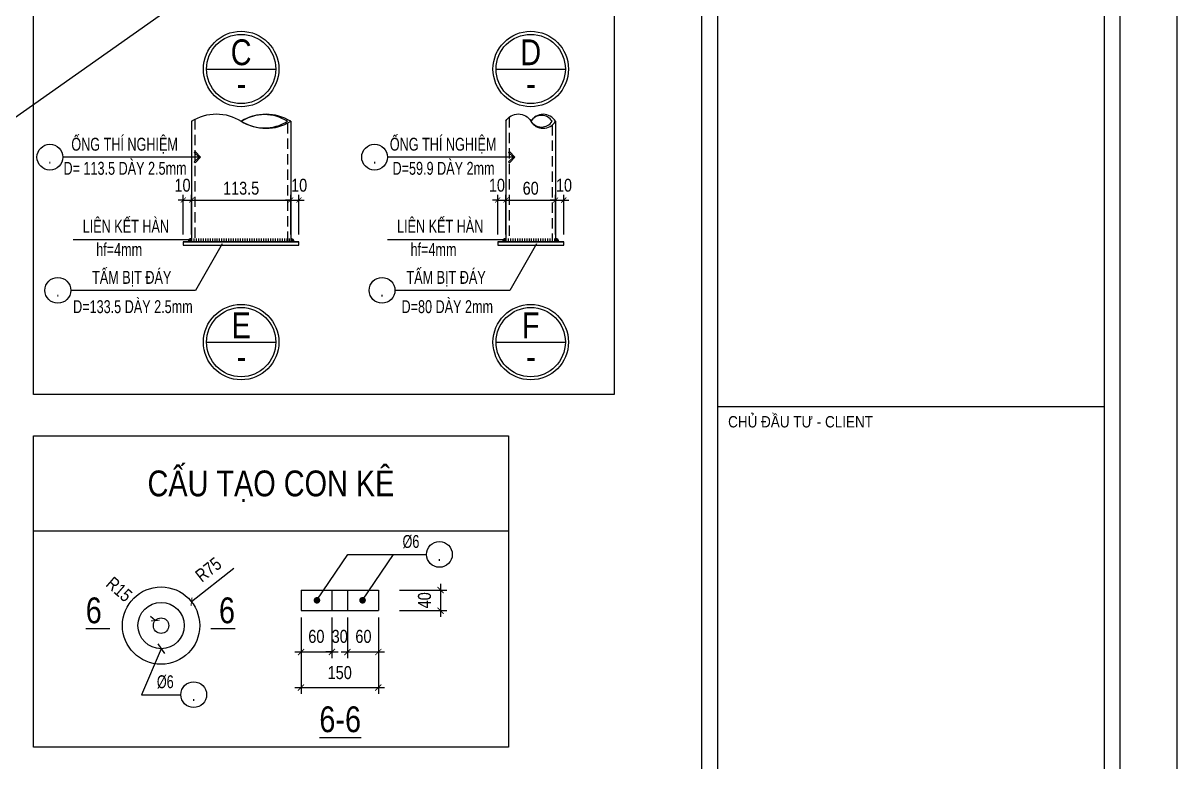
# Model space of a CAD drawing. Extents: x 171424 to 249266, y 74893 to 149166.
# Drawn here: x 186886 to 192473, y 138648 to 142226 of the extents above; entities that cross this region are included whole.
import ezdxf
from ezdxf.enums import TextEntityAlignment as Align

# ---------------------------------------------------------------- set-up
doc = ezdxf.new("R2010")
doc.units = 0
doc.header["$LTSCALE"] = 500
doc.header["$MEASUREMENT"] = 0
doc.header["$PDMODE"] = 3
doc.linetypes.add('HIDDEN', pattern=[0.375, 0.25, -0.125])
doc.layers.get('0').update_dxf_attribs({"linetype": 'CONTINUOUS'})
doc.layers.get('DEFPOINTS').update_dxf_attribs({"linetype": 'CONTINUOUS'})
for name, color, linetype in [('02.CDC.DIM', 1, 'CONTINUOUS'), ('03.CDC.BORDER', 3, 'CONTINUOUS'), ('04.CDC.HIDDEN', 8, 'HIDDEN'), ('05.CDC.STEEL', 4, 'CONTINUOUS'), ('06.CDC.TEXT', 2, 'CONTINUOUS'), ('10.CDC.HATCH', 9, 'CONTINUOUS'), ('11.CDC.NOTE', 8, 'CONTINUOUS'), ('CDC-KHUNGTEN', 7, 'CONTINUOUS'), ('CDC.10.HATCH', 9, 'CONTINUOUS')]:
    doc.layers.add(name, color=color, linetype=linetype)
doc.layers.add('KCS_Plotter', color=11, linetype='CONTINUOUS', plot=False)
doc.styles.add('ARIAL', font='arial.ttf', dxfattribs={"width": 0.8})
doc.styles.add('KT CDC', font='arial.ttf', dxfattribs={"width": 0.85, "height": 200})
doc.dimstyles.new('DIM25', dxfattribs={"dimscale": 25, "dimtxt": 2.5, "dimasz": 1, "dimexe": 1, "dimexo": 0, "dimgap": 1, "dimtad": 1, "dimdec": 0, "dimdsep": 46, "dimtxsty": 'ARIAL', "dimblk": 'ARCHTICK', "dimcen": 1, "dimdle": 1, "dimclrd": 1, "dimclre": 1, "dimclrt": 2, "dimadec": 0, "dimazin": 0, "dimtfac": 1, "dimtdec": 0, "dimtix": 1, "dimtmove": 2, "dimatfit": 3, "dimldrblk": 'ARCHTICK', "dimfxl": 1, "dimtolj": 1, "dimtzin": 0, "dimarcsym": 0})
doc.dimstyles.new('DIM25-10', dxfattribs={"dimtxt": 63, "dimasz": 30, "dimexe": 30, "dimexo": 0, "dimgap": 40, "dimtad": 1, "dimdec": 0, "dimlfac": 0.4, "dimzin": 0, "dimdsep": 46, "dimtxsty": 'ARIAL', "dimblk": 'ARCHTICK', "dimblk1": 'ARCHTICK', "dimblk2": 'D', "dimcen": 0, "dimdle": 30, "dimclrd": 1, "dimclre": 1, "dimclrt": 2, "dimadec": 0, "dimazin": 0, "dimtfac": 1, "dimtdec": 0, "dimtix": 1, "dimtofl": 0, "dimtmove": 2, "dimatfit": 3, "dimldrblk": 'ARCHTICK', "dimfxl": 1, "dimtolj": 1, "dimtzin": 0, "dimarcsym": 0})

# ---------------------------------------------------------------- blocks, each defined once
blk = doc.blocks.new('_ArchTick')
at = {"color": 0, "linetype": 'ByBlock', "const_width": 0.15}
blk.add_lwpolyline([(-0.5, -0.5), (0.5, 0.5)], dxfattribs=at)
blk = doc.blocks.new('*D501')
at = {"layer": '02.CDC.DIM', "color": 1, "lineweight": -2, "transparency": 16777216}
blk.add_line((187906.9, 139584.4), (187701.6, 139423.6), dxfattribs=at)
at = {"layer": 'DEFPOINTS', "color": 0, "transparency": 16777216}
for p in [(187701.6, 139423.6), (187554.3, 139308.1)]:
    blk.add_point(p, dxfattribs=at)
at = {"layer": '02.CDC.DIM', "color": 1, "lineweight": -2, "transparency": 16777216, "xscale": 30, "yscale": 30, "zscale": 30, "rotation": 218.0837474083328}
blk.add_blockref('_ArchTick', (187701.6, 139423.6), dxfattribs=at)
at = {"layer": '02.CDC.DIM', "color": 2, "transparency": 16777216, "insert": (187783.4, 139579.2), "char_height": 63, "attachment_point": 5, "rotation": 38.0837, "style": 'ARIAL'}
blk.add_mtext('\\A1;R75', dxfattribs=at)
blk = doc.blocks.new('D')
at = {"layer": '02.CDC.DIM'}
for p, q in [((-50, -50), (50, 50)), ((-86.75, 0), (86.75, 0))]:
    blk.add_line(p, q, dxfattribs=at)
blk = doc.blocks.new('*D502')
at = {"layer": '02.CDC.DIM', "color": 1, "lineweight": -2, "transparency": 16777216}
for p, q in [((188232.1, 139347.7), (188232.1, 139150.4)), ((188381.8, 139347.7), (188381.8, 139150.4)), ((188202.1, 139180.4), (188411.8, 139180.4))]:
    blk.add_line(p, q, dxfattribs=at)
at = {"layer": 'DEFPOINTS', "color": 0, "transparency": 16777216}
for p in [(188232.1, 139347.7), (188381.8, 139347.7), (188381.8, 139180.4)]:
    blk.add_point(p, dxfattribs=at)
at = {"layer": '02.CDC.DIM', "color": 1, "lineweight": -2, "transparency": 16777216, "xscale": 30, "yscale": 30, "zscale": 30, "rotation": 180}
blk.add_blockref('_ArchTick', (188232.1, 139180.4), dxfattribs=at)
at = {"layer": '02.CDC.DIM', "color": 1, "lineweight": -2, "transparency": 16777216, "xscale": 30, "yscale": 30, "zscale": 30}
blk.add_blockref('_ArchTick', (188381.8, 139180.4), dxfattribs=at)
at = {"layer": '02.CDC.DIM', "color": 2, "transparency": 16777216, "insert": (188306.3, 139255.5), "char_height": 63, "attachment_point": 5, "style": 'ARIAL'}
blk.add_mtext('\\A1;60', dxfattribs=at)
blk = doc.blocks.new('*D503')
at = {"layer": '02.CDC.DIM', "color": 1, "lineweight": -2, "transparency": 16777216}
for p, q in [((188381.8, 139347.7), (188381.8, 139150.4)), ((188456.7, 139347.7), (188456.7, 139150.4)), ((188381.8, 139180.4), (188351.8, 139180.4)), ((188456.7, 139180.4), (188486.7, 139180.4))]:
    blk.add_line(p, q, dxfattribs=at)
at = {"layer": 'DEFPOINTS', "color": 0, "transparency": 16777216}
for p in [(188381.8, 139347.7), (188456.7, 139347.7), (188456.7, 139180.4)]:
    blk.add_point(p, dxfattribs=at)
at = {"layer": '02.CDC.DIM', "color": 1, "lineweight": -2, "transparency": 16777216, "xscale": 30, "yscale": 30, "zscale": 30}
blk.add_blockref('_ArchTick', (188381.8, 139180.4), dxfattribs=at)
at = {"layer": '02.CDC.DIM', "color": 1, "lineweight": -2, "transparency": 16777216, "xscale": 30, "yscale": 30, "zscale": 30, "rotation": 180}
blk.add_blockref('_ArchTick', (188456.7, 139180.4), dxfattribs=at)
at = {"layer": '02.CDC.DIM', "color": 2, "transparency": 16777216, "insert": (188419.3, 139255.5), "char_height": 63, "attachment_point": 5, "style": 'ARIAL'}
blk.add_mtext('\\A1;30', dxfattribs=at)
blk = doc.blocks.new('*D504')
at = {"layer": '02.CDC.DIM', "color": 1, "lineweight": -2, "transparency": 16777216}
for p, q in [((188456.7, 139347.7), (188456.7, 139150.4)), ((188606.5, 139347.7), (188606.5, 139150.4)), ((188426.7, 139180.4), (188636.5, 139180.4))]:
    blk.add_line(p, q, dxfattribs=at)
at = {"layer": 'DEFPOINTS', "color": 0, "transparency": 16777216}
for p in [(188456.7, 139347.7), (188606.5, 139347.7), (188606.5, 139180.4)]:
    blk.add_point(p, dxfattribs=at)
at = {"layer": '02.CDC.DIM', "color": 1, "lineweight": -2, "transparency": 16777216, "xscale": 30, "yscale": 30, "zscale": 30, "rotation": 180}
blk.add_blockref('_ArchTick', (188456.7, 139180.4), dxfattribs=at)
at = {"layer": '02.CDC.DIM', "color": 1, "lineweight": -2, "transparency": 16777216, "xscale": 30, "yscale": 30, "zscale": 30}
blk.add_blockref('_ArchTick', (188606.5, 139180.4), dxfattribs=at)
at = {"layer": '02.CDC.DIM', "color": 2, "transparency": 16777216, "insert": (188534.2, 139255.5), "char_height": 63, "attachment_point": 5, "style": 'ARIAL'}
blk.add_mtext('\\A1;60', dxfattribs=at)
blk = doc.blocks.new('*D505')
at = {"layer": '02.CDC.DIM', "color": 1, "lineweight": -2, "transparency": 16777216}
for p, q in [((188232.1, 139347.7), (188232.1, 138977.9)), ((188606.5, 139347.7), (188606.5, 138977.9)), ((188202.1, 139007.9), (188636.5, 139007.9))]:
    blk.add_line(p, q, dxfattribs=at)
at = {"layer": 'DEFPOINTS', "color": 0, "transparency": 16777216}
for p in [(188232.1, 139347.7), (188606.5, 139347.7), (188606.5, 139007.9)]:
    blk.add_point(p, dxfattribs=at)
at = {"layer": '02.CDC.DIM', "color": 1, "lineweight": -2, "transparency": 16777216, "xscale": 30, "yscale": 30, "zscale": 30, "rotation": 180}
blk.add_blockref('_ArchTick', (188232.1, 139007.9), dxfattribs=at)
at = {"layer": '02.CDC.DIM', "color": 1, "lineweight": -2, "transparency": 16777216, "xscale": 30, "yscale": 30, "zscale": 30}
blk.add_blockref('_ArchTick', (188606.5, 139007.9), dxfattribs=at)
at = {"layer": '02.CDC.DIM', "color": 2, "transparency": 16777216, "insert": (188419.3, 139080.1), "char_height": 63, "attachment_point": 5, "style": 'ARIAL'}
blk.add_mtext('\\A1;150', dxfattribs=at)
blk = doc.blocks.new('*D506')
at = {"layer": '02.CDC.DIM', "color": 1, "lineweight": -2, "transparency": 16777216}
for p, q in [((188708.7, 139480.5), (188938, 139480.5)), ((188908, 139510.5), (188908, 139350.5)), ((188708.7, 139380.5), (188938, 139380.5))]:
    blk.add_line(p, q, dxfattribs=at)
at = {"layer": 'DEFPOINTS', "color": 0, "transparency": 16777216}
for p in [(188708.7, 139480.5), (188708.7, 139380.5), (188908, 139380.5)]:
    blk.add_point(p, dxfattribs=at)
at = {"layer": '02.CDC.DIM', "color": 1, "lineweight": -2, "transparency": 16777216, "xscale": 30, "yscale": 30, "zscale": 30}
for p, rotation in [((188908, 139480.5), 90), ((188908, 139380.5), 270)]:
    blk.add_blockref('_ArchTick', p, dxfattribs=dict(at, rotation=rotation))
at = {"layer": '02.CDC.DIM', "color": 2, "transparency": 16777216, "insert": (188830.1, 139430.5), "char_height": 63, "attachment_point": 5, "rotation": 90, "style": 'ARIAL'}
blk.add_mtext('\\A1;40', dxfattribs=at)
blk = doc.blocks.new('*D507')
at = {"layer": '02.CDC.DIM', "color": 1, "lineweight": -2, "transparency": 16777216}
blk.add_line((187526, 139332.6), (187503.3, 139352.3), dxfattribs=at)
at = {"layer": 'DEFPOINTS', "color": 0, "transparency": 16777216}
for p in [(187526, 139332.6), (187554.3, 139308.1)]:
    blk.add_point(p, dxfattribs=at)
at = {"layer": '02.CDC.DIM', "color": 1, "lineweight": -2, "transparency": 16777216, "xscale": 30, "yscale": 30, "zscale": 30, "rotation": 319.1011653613829}
blk.add_blockref('_ArchTick', (187526, 139332.6), dxfattribs=at)
at = {"layer": '02.CDC.DIM', "color": 2, "transparency": 16777216, "insert": (187351.4, 139483.8), "char_height": 63, "attachment_point": 5, "rotation": 319.1012, "style": 'ARIAL'}
blk.add_mtext('\\A1;R15', dxfattribs=at)
blk = doc.blocks.new('*D516')
at = {"layer": '02.CDC.DIM', "color": 1, "lineweight": -2, "transparency": 16777216}
for p, q in [((187662, 141369), (187637, 141369)), ((187662, 141202.5), (187662, 141394)), ((187662, 141369), (187702, 141369)), ((187702, 141202.5), (187702, 141394)), ((187702, 141369), (187727, 141369))]:
    blk.add_line(p, q, dxfattribs=at)
at = {"layer": 'DEFPOINTS', "color": 0, "transparency": 16777216}
for p in [(187702, 141369), (187662, 141202.5), (187702, 141202.5)]:
    blk.add_point(p, dxfattribs=at)
at = {"layer": '02.CDC.DIM', "color": 1, "lineweight": -2, "transparency": 16777216, "xscale": 25, "yscale": 25, "zscale": 25}
blk.add_blockref('_ArchTick', (187662, 141369), dxfattribs=at)
at = {"layer": '02.CDC.DIM', "color": 1, "lineweight": -2, "transparency": 16777216, "xscale": 25, "yscale": 25, "zscale": 25, "rotation": 180}
blk.add_blockref('_ArchTick', (187702, 141369), dxfattribs=at)
at = {"layer": '02.CDC.DIM', "color": 2, "transparency": 16777216, "insert": (187658.2, 141440.5), "char_height": 62.5, "attachment_point": 5, "style": 'ARIAL'}
blk.add_mtext('\\A1;10', dxfattribs=at)
blk = doc.blocks.new('*D517')
at = {"layer": '02.CDC.DIM', "color": 1, "lineweight": -2, "transparency": 16777216}
for p, q in [((187677, 141369), (188207, 141369)), ((187702, 141202.5), (187702, 141394)), ((188182, 141202.5), (188182, 141394))]:
    blk.add_line(p, q, dxfattribs=at)
at = {"layer": 'DEFPOINTS', "color": 0, "transparency": 16777216}
for p in [(188182, 141369), (187702, 141202.5), (188182, 141202.5)]:
    blk.add_point(p, dxfattribs=at)
at = {"layer": '02.CDC.DIM', "color": 1, "lineweight": -2, "transparency": 16777216, "xscale": 25, "yscale": 25, "zscale": 25, "rotation": 180}
blk.add_blockref('_ArchTick', (187702, 141369), dxfattribs=at)
at = {"layer": '02.CDC.DIM', "color": 1, "lineweight": -2, "transparency": 16777216, "xscale": 25, "yscale": 25, "zscale": 25}
blk.add_blockref('_ArchTick', (188182, 141369), dxfattribs=at)
at = {"layer": '02.CDC.DIM', "color": 2, "transparency": 16777216, "insert": (187942, 141426), "char_height": 62.5, "attachment_point": 5, "style": 'ARIAL'}
blk.add_mtext('\\A1;113.5', dxfattribs=at)
blk = doc.blocks.new('*D518')
at = {"layer": '02.CDC.DIM', "color": 1, "lineweight": -2, "transparency": 16777216}
for p, q in [((188182, 141369), (188157, 141369)), ((188182, 141202.5), (188182, 141394)), ((188182, 141369), (188222, 141369)), ((188222, 141202.5), (188222, 141394)), ((188222, 141369), (188247, 141369))]:
    blk.add_line(p, q, dxfattribs=at)
at = {"layer": 'DEFPOINTS', "color": 0, "transparency": 16777216}
for p in [(188222, 141369), (188182, 141202.5), (188222, 141202.5)]:
    blk.add_point(p, dxfattribs=at)
at = {"layer": '02.CDC.DIM', "color": 1, "lineweight": -2, "transparency": 16777216, "xscale": 25, "yscale": 25, "zscale": 25}
blk.add_blockref('_ArchTick', (188182, 141369), dxfattribs=at)
at = {"layer": '02.CDC.DIM', "color": 1, "lineweight": -2, "transparency": 16777216, "xscale": 25, "yscale": 25, "zscale": 25, "rotation": 180}
blk.add_blockref('_ArchTick', (188222, 141369), dxfattribs=at)
at = {"layer": '02.CDC.DIM', "color": 2, "transparency": 16777216, "insert": (188222.9, 141440.5), "char_height": 62.5, "attachment_point": 5, "style": 'ARIAL'}
blk.add_mtext('\\A1;10', dxfattribs=at)
blk = doc.blocks.new('*D519')
at = {"layer": '02.CDC.DIM', "color": 1, "lineweight": -2, "transparency": 16777216}
for p, q in [((189184.2, 141369), (189159.2, 141369)), ((189184.2, 141202.5), (189184.2, 141394)), ((189184.2, 141369), (189224.2, 141369)), ((189224.2, 141202.5), (189224.2, 141394)), ((189224.2, 141369), (189249.2, 141369))]:
    blk.add_line(p, q, dxfattribs=at)
at = {"layer": 'DEFPOINTS', "color": 0, "transparency": 16777216}
for p in [(189224.2, 141369), (189184.2, 141202.5), (189224.2, 141202.5)]:
    blk.add_point(p, dxfattribs=at)
at = {"layer": '02.CDC.DIM', "color": 1, "lineweight": -2, "transparency": 16777216, "xscale": 25, "yscale": 25, "zscale": 25}
blk.add_blockref('_ArchTick', (189184.2, 141369), dxfattribs=at)
at = {"layer": '02.CDC.DIM', "color": 1, "lineweight": -2, "transparency": 16777216, "xscale": 25, "yscale": 25, "zscale": 25, "rotation": 180}
blk.add_blockref('_ArchTick', (189224.2, 141369), dxfattribs=at)
at = {"layer": '02.CDC.DIM', "color": 2, "transparency": 16777216, "insert": (189180.5, 141440.5), "char_height": 62.5, "attachment_point": 5, "style": 'ARIAL'}
blk.add_mtext('\\A1;10', dxfattribs=at)
blk = doc.blocks.new('*D520')
at = {"layer": '02.CDC.DIM', "color": 1, "lineweight": -2, "transparency": 16777216}
for p, q in [((189199.2, 141369), (189489.2, 141369)), ((189224.2, 141202.5), (189224.2, 141394)), ((189464.2, 141202.5), (189464.2, 141394))]:
    blk.add_line(p, q, dxfattribs=at)
at = {"layer": 'DEFPOINTS', "color": 0, "transparency": 16777216}
for p in [(189464.2, 141369), (189224.2, 141202.5), (189464.2, 141202.5)]:
    blk.add_point(p, dxfattribs=at)
at = {"layer": '02.CDC.DIM', "color": 1, "lineweight": -2, "transparency": 16777216, "xscale": 25, "yscale": 25, "zscale": 25, "rotation": 180}
blk.add_blockref('_ArchTick', (189224.2, 141369), dxfattribs=at)
at = {"layer": '02.CDC.DIM', "color": 1, "lineweight": -2, "transparency": 16777216, "xscale": 25, "yscale": 25, "zscale": 25}
blk.add_blockref('_ArchTick', (189464.2, 141369), dxfattribs=at)
at = {"layer": '02.CDC.DIM', "color": 2, "transparency": 16777216, "insert": (189344.2, 141425.9), "char_height": 62.5, "attachment_point": 5, "style": 'ARIAL'}
blk.add_mtext('\\A1;60', dxfattribs=at)
blk = doc.blocks.new('*D521')
at = {"layer": '02.CDC.DIM', "color": 1, "lineweight": -2, "transparency": 16777216}
for p, q in [((189464.2, 141369), (189439.2, 141369)), ((189464.2, 141202.5), (189464.2, 141394)), ((189464.2, 141369), (189504.2, 141369)), ((189504.2, 141202.5), (189504.2, 141394)), ((189504.2, 141369), (189529.2, 141369))]:
    blk.add_line(p, q, dxfattribs=at)
at = {"layer": 'DEFPOINTS', "color": 0, "transparency": 16777216}
for p in [(189504.2, 141369), (189464.2, 141202.5), (189504.2, 141202.5)]:
    blk.add_point(p, dxfattribs=at)
at = {"layer": '02.CDC.DIM', "color": 1, "lineweight": -2, "transparency": 16777216, "xscale": 25, "yscale": 25, "zscale": 25}
blk.add_blockref('_ArchTick', (189464.2, 141369), dxfattribs=at)
at = {"layer": '02.CDC.DIM', "color": 1, "lineweight": -2, "transparency": 16777216, "xscale": 25, "yscale": 25, "zscale": 25, "rotation": 180}
blk.add_blockref('_ArchTick', (189504.2, 141369), dxfattribs=at)
at = {"layer": '02.CDC.DIM', "color": 2, "transparency": 16777216, "insert": (189505.2, 141440.5), "char_height": 62.5, "attachment_point": 5, "style": 'ARIAL'}
blk.add_mtext('\\A1;10', dxfattribs=at)
blk = doc.blocks.new('CDTA1')
at = {"layer": 'CDC-KHUNGTEN', "color": 6, "lineweight": 25}
blk.add_line((0, 90), (-75, 90), dxfattribs=at)
at = {"layer": 'CDC-KHUNGTEN', "color": 6, "style": 'KT CDC', "width": 0.85}
blk.add_text('CHỦ ĐẦU TƯ - CLIENT', height=2.2, dxfattribs=at).set_placement((-72.93, 86))
blk = doc.blocks.new('KHUNG A1')
at = {"layer": 'CDC-KHUNGTEN'}
for points in [[(10366.22, 712.17), (10366.22, 1278.17), (9655.22, 1278.17), (9655.22, 712.17)], [(10369.22, 712.17), (10444.22, 712.17), (10444.22, 1278.17), (10369.22, 1278.17)]]:
    blk.add_lwpolyline(points, close=True, dxfattribs=at)
at = {"layer": 'CDC.10.HATCH', "color": 8}
blk.add_lwpolyline([(9652.22, 709.17), (10447.22, 709.17), (10447.22, 1281.17), (9652.22, 1281.17)], close=True, dxfattribs=at)
at = {"layer": 'DEFPOINTS', "color": 1}
blk.add_lwpolyline([(9617.22, 698.17), (9617.22, 1292.17), (10458.22, 1292.17), (10458.22, 698.17), (9617.22, 698.17)], close=True, dxfattribs=at)
at = {"layer": 'CDC-KHUNGTEN'}
blk.add_blockref('CDTA1', (10444.22, 987.17), dxfattribs=at)

msp = doc.modelspace()

# ---------------------------------------------------------------- hatches: boundary and pattern name
at = {"layer": '10.CDC.HATCH'}
for points in [[(187701.98, 141182.37, 0.4142136), (187685.98, 141166.37), (187701.98, 141166.37)], [(188181.98, 141182.37), (188181.98, 141166.37), (188197.98, 141166.37, 0.4142136)], [(189224.25, 141182.37, 0.4142136), (189208.25, 141166.37), (189224.25, 141166.37)], [(189464.25, 141182.37), (189464.25, 141166.37), (189480.25, 141166.37, 0.4142136)]]:
    msp.add_hatch(color=256, dxfattribs=at).paths.add_polyline_path(points)
h = msp.add_hatch(dxfattribs=at)
h.set_pattern_fill('ANSI31', color=256, scale=90, angle=45, style=0)
h.set_pattern_definition([(90, (96859.167, 111958.224), (-11.25, 2e-15), [])])
h.paths.add_polyline_path([(188181.98, 141182.37), (187701.98, 141182.37), (187701.98, 141166.37), (188181.98, 141166.37)])
h = msp.add_hatch(dxfattribs=at)
h.set_pattern_fill('ANSI31', color=256, scale=90, angle=45, style=0)
h.set_pattern_definition([(90, (96705.077, 114036.161), (-11.25, 2e-15), [])])
h.paths.add_polyline_path([(189464.25, 141182.37), (189224.25, 141182.37), (189224.25, 141166.37), (189464.25, 141166.37)])

# ---------------------------------------------------------------- linework, layer by layer
at = {"layer": '03.CDC.BORDER'}
for p, q in [((187701.98, 141751.27), (187701.98, 141166.37)), ((188181.98, 141750.41), (188181.98, 141166.37)), ((189224.25, 141751.27), (189224.25, 141166.37)), ((189464.25, 141750.41), (189464.25, 141166.37)), ((187661.98, 141166.37), (188221.98, 141166.37)), ((189184.25, 141166.37), (189504.25, 141166.37)), ((186936.03, 139766.68), (189236.03, 139766.68)), ((188232.08, 139480.52), (188606.45, 139480.52)), ((188232.08, 139480.52), (188232.08, 139380.52)), ((188381.82, 139480.52), (188381.82, 139380.52)), ((188456.72, 139480.52), (188456.72, 139380.52)), ((188606.45, 139480.52), (188606.45, 139380.52)), ((188232.08, 139380.52), (188606.45, 139380.52))]:
    msp.add_line(p, q, dxfattribs=at)
for points in [[(186936.03, 145355.41), (189748.39, 145355.41), (189748.39, 140426.68), (186936.03, 140426.68)], [(187661.98, 141166.37), (187661.98, 141150.37), (188221.98, 141150.37), (188221.98, 141166.37)], [(189184.25, 141166.37), (189184.25, 141150.37), (189504.25, 141150.37), (189504.25, 141166.37)], [(186936.03, 140226.68), (189236.03, 140226.68), (189236.03, 138719.65), (186936.03, 138719.65)]]:
    msp.add_lwpolyline(points, close=True, dxfattribs=at)
for radius in [187.18, 37.45]:
    msp.add_circle((187554.28, 139308.11), radius, dxfattribs=at)
at = {"layer": '04.CDC.HIDDEN', "ltscale": 0.4}
for p, q in [((187717.98, 141760.47), (187717.98, 141166.37)), ((189240.25, 141770.16), (189240.25, 141166.37)), ((188165.98, 141741.4), (188165.98, 141166.37)), ((189448.25, 141731.97), (189448.25, 141166.37))]:
    msp.add_line(p, q, dxfattribs=at)
at = {"layer": '05.CDC.STEEL', "const_width": 16}
for points in [[(188302.11, 139426.65, 1), (188315.97, 139434.65, 1)], [(188523.08, 139426.65, 1), (188536.94, 139434.65, 1)]]:
    msp.add_lwpolyline(points, format="xyb", close=True, dxfattribs=at)
at = {"layer": '05.CDC.STEEL'}
msp.add_circle((187554.28, 139308.11), 112.15, dxfattribs=at)
for centre, start, end in [((187701.98, 141166.37), 90, 180), ((188181.98, 141166.37), 0, 90), ((189224.25, 141166.37), 90, 180), ((189464.25, 141166.37), 0, 90)]:
    msp.add_arc(centre, 16, start, end, dxfattribs=at)
at = {"layer": '10.CDC.HATCH'}
for centre in [(187941.98, 142003.71), (189344.25, 142003.71), (187941.98, 140681.06), (189344.25, 140681.14)]:
    msp.add_circle(centre, 182.71, dxfattribs=at)
at = {"layer": '11.CDC.NOTE'}
for p, q in [((187774.27, 142003.71), (188109.68, 142003.71)), ((189176.54, 142003.71), (189511.96, 142003.71)), ((187690.66, 141175.77), (187128.65, 141175.77)), ((189212.94, 141175.77), (188650.92, 141175.77)), ((187774.27, 140681.06), (188109.68, 140681.06)), ((189176.54, 140681.14), (189511.96, 140681.14)), ((188530.01, 139430.65), (188680.34, 139652.88)), ((187538.25, 139219.73), (187570.31, 139172.2))]:
    msp.add_line(p, q, dxfattribs=at)
for points in [[(187701.98, 141751.27, -0.2889796), (187942.23, 141751.27, 0.2859795), (188181.98, 141750.41, 0.5725531)], [(188181.98, 141750.41, 0.2823727), (187943.18, 141750.68, 0.2823727)], [(188165.98, 141750.41, 0.2888372), (187943.18, 141750.68, 0.129847)], [(189224.25, 141751.27, -0.5773503), (189344.5, 141751.27, 0.5725531), (189464.25, 141750.41, 0.5725531)], [(189464.25, 141750.41, 0.5677757), (189345.01, 141750.41, 0.5677757)], [(189448.25, 141750.41, 0.553437), (189345.04, 141750.45, 0.219216)], [(187942.23, 141751.27, 0.2918231), (188165.98, 141750.41)], [(189344.5, 141751.27, 0.54159), (189448.25, 141750.41)]]:
    msp.add_lwpolyline(points, format="xyb", dxfattribs=at)
for points in [[(187745.39, 141576.7), (187718.66, 141603.43), (187714.2, 141598.98), (187739.09, 141576.7), (187714.2, 141554.43), (187718.66, 141549.98), (187745.39, 141576.7), (187745.39, 141576.7), (187078.39, 141576.7)], [(189267.66, 141576.7), (189240.93, 141603.43), (189236.48, 141598.98), (189261.36, 141576.7), (189236.48, 141554.43), (189240.93, 141549.98), (189267.66, 141576.7), (189267.66, 141576.7), (188650.66, 141576.7)], [(187850.66, 141157.18), (187721.16, 140931.84), (187116.86, 140931.84)], [(189372.93, 141157.18), (189243.43, 140931.84), (188686.78, 140931.84)], [(188309.04, 139430.65), (188459.37, 139652.88), (188839.57, 139652.88)], [(187554.28, 139195.96), (187458.82, 138973.59), (187649.9, 138973.59)]]:
    msp.add_lwpolyline(points, dxfattribs=at)
for centre, radius in [((187941.98, 142003.71), 167.71), ((189344.25, 142003.71), 167.71), ((187015.89, 141576.7), 62.5), ((188588.16, 141576.7), 62.5), ((187054.36, 140931.84), 62.5), ((188624.28, 140931.84), 62.5), ((187941.98, 140681.06), 167.71), ((189344.25, 140681.14), 167.71), ((188902.07, 139652.88), 62.5), ((187712.4, 138973.59), 62.5)]:
    msp.add_circle(centre, radius, dxfattribs=at)
at = {"layer": 'KCS_Plotter'}
msp.add_line((171448.44, 130892.91), (192473.44, 145742.91), dxfattribs=at)

# ---------------------------------------------------------------- block references
at = {"xscale": 25, "yscale": 25, "zscale": 25}
msp.add_blockref('KHUNG A1', (-68982.15, 113438.58), dxfattribs=at)

# ---------------------------------------------------------------- texts
at = {"layer": '06.CDC.TEXT', "style": 'ARIAL'}
for s, height, width, p in [('C', 125, 0.8, (187941.98, 142084.79)), ('D', 125, 0.8, (189344.25, 142084.79)), ('-', 125, 0.8, (187943.43, 141933.69)), ('-', 125, 0.8, (189345.7, 141933.69)), ('.', 62.5, 0.7, (187015.89, 141576.7)), ('.', 62.5, 0.7, (188588.16, 141576.7)), ('.', 62.5, 0.7, (187054.36, 140931.84)), ('.', 62.5, 0.7, (188624.28, 140931.84)), ('E', 125, 0.8, (187941.98, 140762.14)), ('F', 125, 0.8, (189344.25, 140762.22)), ('-', 125, 0.8, (187943.43, 140611.05)), ('-', 125, 0.8, (189345.7, 140611.13)), ('.', 62.5, 0.7, (188902.07, 139652.88)), ('.', 62.5, 0.7, (187712.4, 138973.59))]:
    msp.add_text(s, height=height, dxfattribs=dict(at, width=width)).set_placement(p, align=Align.MIDDLE_CENTER)
for s, height, width, p in [('ỐNG THÍ NGHIỆM', 62.5, 0.7, (187377.77, 141641.99)), ('ỐNG THÍ NGHIỆM', 62.5, 0.7, (188920.04, 141641.99)), ('D= 113.5 DÀY 2.5mm', 62.5, 0.7, (187379.89, 141530.55)), ('D=59.9 DÀY 2mm', 62.5, 0.7, (188922.17, 141530.55)), ('LIÊN KẾT HÀN', 62.5, 0.7, (187383.62, 141251.7)), ('LIÊN KẾT HÀN', 62.5, 0.7, (188905.89, 141251.7)), ('TẤM BỊT ĐÁY', 62.5, 0.7, (187412.17, 140997.12)), ('TẤM BỊT ĐÁY', 62.5, 0.7, (188934.44, 140997.12)), ('D=133.5 DÀY 2.5mm', 62.5, 0.7, (187417.93, 140860.42)), ('D=80 DÀY 2mm', 62.5, 0.7, (188940.2, 140860.42)), ('%%C6', 62.5, 0.7, (188764.32, 139715.62)), ('%%U6 ', 125, 0.8, (187247.68, 139382.04)), ('%%U 6', 125, 0.8, (187854.03, 139382.04)), ('%%C6', 62.5, 0.7, (187574.65, 139036.33)), ('%%U6-6', 125, 0.8, (188421.59, 138854.49))]:
    msp.add_text(s, height=height, dxfattribs=dict(at, width=width)).set_placement(p, align=Align.MIDDLE)
for s, height, width, p in [('hf=4mm', 62.5, 0.7, (187351.34, 141098.37)), ('hf=4mm', 62.5, 0.7, (188873.61, 141098.37)), ('CẤU TẠO CON KÊ', 125, 0.8, (188086.3, 139934.22))]:
    msp.add_text(s, height=height, dxfattribs=dict(at, width=width)).set_placement(p, align=Align.CENTER)

# ---------------------------------------------------------------- dimensions: what is measured, and where the dimension line sits
at = {"layer": '02.CDC.DIM'}
for base, p1, p2, picture, middle in [((187701.98, 141369.03), (187661.98, 141202.52), (187701.98, 141202.52), '*D516', (187658.18, 141440.53)), ((188221.98, 141369.03), (188181.98, 141202.52), (188221.98, 141202.52), '*D518', (188222.93, 141440.53)), ((189224.25, 141369.03), (189184.25, 141202.52), (189224.25, 141202.52), '*D519', (189180.45, 141440.53)), ((189504.25, 141369.03), (189464.25, 141202.52), (189504.25, 141202.52), '*D521', (189505.21, 141440.53))]:
    dim = msp.add_linear_dim(base=base, p1=p1, p2=p2, text='10', dimstyle='DIM25', dxfattribs=at)
    dim.commit()
    dim.dimension.update_dxf_attribs({"geometry": picture, "text_midpoint": middle, "dimtype": 160})
for base, p1, p2, text, picture, middle in [((188181.98, 141369.03), (187701.98, 141202.52), (188181.98, 141202.52), '113.5', '*D517', (187941.98, 141425.96)), ((189464.25, 141369.03), (189224.25, 141202.52), (189464.25, 141202.52), '60', '*D520', (189344.25, 141425.94))]:
    dim = msp.add_linear_dim(base=base, p1=p1, p2=p2, text=text, dimstyle='DIM25', dxfattribs=at)
    dim.commit()
    dim.dimension.update_dxf_attribs({"geometry": picture, "text_midpoint": middle})
dim = msp.add_radius_dim(center=(187554.28, 139308.11), mpoint=(187701.62, 139423.57), dimstyle='DIM25-10', dxfattribs=at)
dim.commit()
dim.dimension.update_dxf_attribs({"geometry": '*D501', "text_midpoint": (187783.44, 139579.21)})
dim = msp.add_radius_dim(center=(187554.28, 139308.11), mpoint=(187525.97, 139332.63), dimstyle='DIM25-10', dxfattribs=at)
dim.commit()
dim.dimension.update_dxf_attribs({"geometry": '*D507', "text_midpoint": (187351.44, 139483.81), "dimtype": 164})
dim = msp.add_linear_dim(base=(188907.97, 139380.52), p1=(188708.74, 139480.52), p2=(188708.74, 139380.52), angle=90, dimstyle='DIM25-10', dxfattribs=at)
dim.commit()
dim.dimension.update_dxf_attribs({"geometry": '*D506', "text_midpoint": (188830.07, 139430.52), "dimtype": 160})
for base, p1, p2, picture, middle in [((188381.82, 139180.44), (188232.08, 139347.71), (188381.82, 139347.71), '*D502', (188306.31, 139255.54)), ((188456.72, 139180.44), (188381.82, 139347.71), (188456.72, 139347.71), '*D503', (188419.27, 139255.54)), ((188606.45, 139180.44), (188456.72, 139347.71), (188606.45, 139347.71), '*D504', (188534.2, 139255.54))]:
    dim = msp.add_linear_dim(base=base, p1=p1, p2=p2, dimstyle='DIM25-10', dxfattribs=at)
    dim.commit()
    dim.dimension.update_dxf_attribs({"geometry": picture, "text_midpoint": middle, "dimtype": 160})
dim = msp.add_linear_dim(base=(188606.45, 139007.92), p1=(188232.08, 139347.71), p2=(188606.45, 139347.71), dimstyle='DIM25-10', dxfattribs=at)
dim.commit()
dim.dimension.update_dxf_attribs({"geometry": '*D505', "text_midpoint": (188419.27, 139080.09)})

doc.saveas('drawing.dxf')
